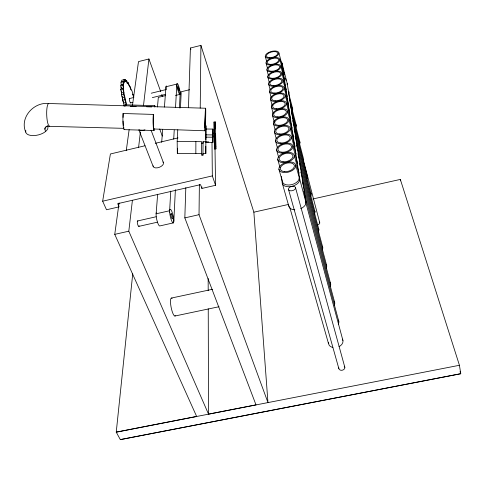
<?xml version="1.0" encoding="UTF-8"?>
<svg xmlns="http://www.w3.org/2000/svg" width="485" height="485" viewBox="0 0 485 485"><rect width="100%" height="100%" fill="white"/><g stroke="black" fill="none" stroke-linecap="round" stroke-linejoin="round"><path stroke-width="0.73" d="M201.536 153.593L177.328 153.369L177.183 141.444L201.627 141.687L201.524 155.188L202.948 155.2L202.954 153.612L205.798 153.636L205.804 146.27M205.882 139.656L205.925 129.01L212.909 129.083L212.885 142.396L205.846 142.323M205.798 153.636L205.943 125.7L205.901 129.386M195.843 153.545L195.879 141.626M212.776 135.855L212.885 142.396M212.873 134.369L212.866 133.272L212.848 133.636M205.937 141.729L203.063 141.699L203.057 143.275L201.614 143.257M215.007 148.64L215.564 185.306L201.899 188.435L201.912 186.937M202.948 155.2L203.063 141.699M188.459 107.658L190.423 48.015L200.917 45.384L253.861 212.181L267.956 402.544L199.032 214.685L199.371 184.452M200.22 108.113L200.917 45.384M212.873 134.733L212.836 135.842M212.8 132.981L212.909 129.083M332.831 347.43A7.39 5.517 -13.8 0 1 328.915 344.774L328.466 342.295M126.615 104.996L123.814 92.392L123.008 81.595L120.844 82.135L121.329 85.202L123.493 84.663L124.014 82.389L123.839 79.722L124.948 81.395L126.221 81.722L127.743 83.335L129.404 86.1L131.095 89.816L132.053 90.931L133.417 96.654M121.286 86.9L121.25 88.616L120.626 89.458L121.632 92.932L121.347 94.696L122.917 99.783M214.231 135.855L214.418 149.034L214.097 121.887L214.231 136.012M215.576 133.296L215.849 149.047L215.467 121.905L215.504 128.864M132.405 200.366L128.804 231.2L208.526 414.148L256.001 404.872L184.827 217.886L185.822 187.689M180.456 107.888L181.19 92.538L179.796 92.877M124.681 129.113A12.568 1.54 -88.8 0 1 122.996 115.03L123.081 113.502L153.308 114.411L153.236 115.939A12.561 1.103 -88.7 0 0 154.321 129.998M173.806 221.39L175.382 189.635M179.438 107.979L180.177 93.114M177.328 153.369L177.583 148.21M177.183 141.444L177.771 129.78M170.75 191.138L169.635 210.739L156.128 213.806L157.643 194.261M173.715 139.122L174.23 130.071M175.521 107.458L176.855 84.087L165.991 86.754L164.415 107.052M121.82 82.256L121.693 80.255L125.075 79.364L124.948 81.395L124.014 82.389L123.008 81.595M161.675 142.384L162.663 129.604M278.905 169.168L282.422 181.548L282.276 183.221L288.811 206.167A8.791 5.353 -15.2 0 0 294.813 209.817M157.461 106.997L158.334 97.364L165.664 95.569M287.138 84.693L287.241 83.547L281.912 62.917A7.275 3.443 -15.5 0 0 281.367 61.977M132.732 273.873L116.242 432.153L120.316 439.616L460.75 373.723L459.434 365.284L400.337 179.414L312.746 199.008M281.791 64.032L281.912 62.917L299.736 179.256L305.944 202.342A8.791 5.353 -15.2 0 1 300.706 208.653M138.558 147.725L140.401 131.932M143.481 105.609L148.925 58.982L138.492 61.601L132.429 105.724M459.434 365.284L116.242 432.153L196.649 416.457L114.751 234.358L119.067 202.948M126.264 150.599L129.137 129.659M126.136 104.893C125.36 101.238 124.627 97.74 123.536 94.157L123.814 92.392L122.808 88.919L123.42 88.076L122.681 84.693L120.51 85.233L121.25 88.616L123.42 88.076M118.407 207.028L106.5 209.762L102.662 201.19L110.398 153.975L144.954 145.767M125.215 80.795L126.627 80.449L126.221 81.722L125.075 79.364M131.095 89.816L130.265 86.53L129.404 86.1L128.392 82.796L127.743 83.335L126.627 80.449M47.215 125.566A11.404 5.602 -13.6 0 1 45.554 131.526L43.438 132.951A11.404 5.602 -13.6 0 1 30.967 135.46A11.404 5.602 -13.6 0 1 25.826 130.562M317.548 224.858L319.209 224.015A2.516 1.588 -14.2 0 0 319.269 222.039M126.985 83.141L128.392 82.796M120.626 89.458L122.808 88.919M123.814 92.392L121.632 92.932L121.438 90.768M121.347 94.696L123.536 94.157M125.476 105.675L124.021 106.027L123.675 103.014L122.499 100.334L122.462 97.849L124.645 97.315M129.543 98.54L133.884 97.473M151.235 93.217L166.422 89.489M122.499 100.334L124.687 99.795M125.864 102.474L123.675 103.014L123.22 101.074M130.641 102.923L132.811 102.396M152.326 97.618L165.337 94.436M179.838 92.108L189.593 89.719M175.534 95.448L179.862 94.393A5.693 0.94 75.9 0 0 178.638 86.021A5.693 0.94 75.9 0 0 177.001 86.172A5.693 0.94 75.9 0 0 179.862 94.393M155.248 143.317L178.043 137.904M102.662 201.19L212.333 175.897L212 142.693M137.528 220.966L156.17 216.746M138.892 226.362L157.528 222.16M184.827 217.886L199.032 214.685M114.751 234.358L128.804 231.2M173.418 222.87L159.977 225.895A7.026 1.576 77.4 0 1 157.152 221.136A7.026 1.576 77.4 0 1 156.285 212.86M253.861 212.181L288.454 204.44M171.508 298.032L212.521 289.278M174.897 316.026L219.026 306.732M120.316 439.616L460.75 373.723L460.065 371.558M205.598 108.234L48.742 103.505C33.774 101.759 19.467 117.637 25.717 132.072M123.566 128.337L47.391 126.276A3.85 3.116 15.6 0 0 44.887 129.216M122.681 84.693L123.493 84.663M205.901 134.854L212.927 134.927M205.901 137.14L212.951 137.213M205.846 141.869L208.659 141.899M214.455 146.415L215.886 146.428M214.412 148.798L215.837 148.81M214.109 122.093L215.473 122.105M125.033 106.13L124.997 104.79L154.745 105.688L154.933 106.239M130.235 106.282L136.182 106.464M146.585 106.779L151.793 106.936M205.003 130.762L204.931 130.52A11.276 0.315 -88.4 0 1 205.234 112.665A11.276 0.315 -88.4 0 1 205.719 114.272A11.276 0.315 -88.4 0 1 205.01 130.768L153.812 128.992A11.288 0.988 -88.7 0 1 153.375 115.375L153.308 114.411M124.287 129.634L154.036 130.52M49.64 126.13L49.003 125.87A11.325 2.461 88 0 1 46.675 113.66A11.325 2.461 88 0 1 48.742 103.511M132.702 94.235L133.793 96.194M124.997 104.79L125.257 105.342M119.11 206.871L117.709 203.658L200.547 184.627L201.899 188.435M295.795 165.294A8.681 4.971 -15.5 0 1 283.78 172.539A8.681 4.971 -15.5 0 1 282.494 163.985A8.681 4.971 -15.5 0 1 295.795 165.294L299.736 179.256A8.973 5.256 -15.4 0 1 291.721 186.392A3.631 2.152 -15.4 0 0 288.672 189.865A3.631 2.152 -15.4 0 0 294.037 189.993A3.631 2.152 -15.4 0 0 294.286 186.452L291.709 186.392A8.973 5.256 -15.4 0 1 282.276 183.221L281.439 176.479M138.898 129.962L153.205 166.555M151.047 130.15L163.409 162.59M159.698 129.022L162.329 136.073M148.925 58.982L160.741 91.677M161.772 94.514L162.542 96.648M212.333 175.897L215.564 185.306M212.557 131.95L213.018 133.345M213.94 136.127L214.631 138.213M190.423 48.015L190.896 49.452M289.563 206.646L328.448 343.41M277.723 159.401L279.984 167.398M288.472 189.326L338.815 368.485M276.577 149.95L278.626 157.219M274.395 131.92L276.22 138.461M275.468 140.796L277.505 148.064M272.34 114.981L274.364 122.275M273.352 123.323L275.171 129.859M271.364 106.888L273.17 113.441M269.484 91.398L271.291 97.964M295.541 187.731L344.829 367.297M270.412 99.025L272.212 105.566M267.714 76.775L269.296 82.559M268.587 83.978L270.181 89.798M265.24 56.315L266.732 61.831M266.041 62.947L267.411 68.003M266.865 69.767L268.447 75.581M294.334 155.564A8.542 4.808 -15.5 0 1 282.506 162.639A8.542 4.808 -15.5 0 1 281.264 154.363A8.542 4.808 -15.5 0 1 294.334 155.564L299.039 173.103M303.931 191.369L338.797 321.44M342.925 340.488L305.35 200.796L305.944 202.342L287.241 83.547M45.517 131.55L44.923 129.198A3.813 3.092 15.6 0 1 47.409 126.276M292.922 146.149A8.409 4.656 -15.5 0 1 281.27 153.06A8.409 4.656 -15.5 0 1 280.069 145.045A8.409 4.656 -15.5 0 1 292.922 146.149L297.608 163.7M302.488 181.972L334.711 302.604M288.939 119.637A8.021 4.238 -15.5 0 1 277.802 126.094A8.021 4.238 -15.5 0 1 276.711 118.801A8.021 4.238 -15.5 0 1 288.939 119.637L293.577 137.158M298.014 153.945L322.737 247.38M290.224 128.198A8.148 4.371 -15.5 0 1 278.923 134.806A8.148 4.371 -15.5 0 1 277.796 127.282A8.148 4.371 -15.5 0 1 290.224 128.198L295.074 146.47M299.536 163.275L326.684 265.58M291.552 137.037A8.275 4.51 -15.5 0 1 280.081 143.784A8.275 4.51 -15.5 0 1 278.911 136.024A8.275 4.51 -15.5 0 1 291.552 137.037L296.032 153.848M300.894 172.126L330.673 283.986M286.483 103.275A7.784 3.989 -15.5 0 1 275.662 109.458A7.784 3.989 -15.5 0 1 274.631 102.596A7.784 3.989 -15.5 0 1 286.483 103.275L290.715 119.377M295.147 136.206L314.977 211.593M287.69 111.332A7.905 4.11 -15.5 0 1 276.717 117.649A7.905 4.11 -15.5 0 1 275.656 110.574A7.905 4.11 -15.5 0 1 287.69 111.332L292.115 128.095M296.535 144.851L318.833 229.387M283.058 80.474A7.457 3.656 -15.5 0 1 272.685 86.288A7.457 3.656 -15.5 0 1 271.739 79.995A7.457 3.656 -15.5 0 1 283.058 80.474L287.253 96.545M291.261 111.889L303.652 159.383A6.99 3.971 -15 0 1 303.592 160.456M303.446 160.438L319.736 222.748M284.168 87.852A7.566 3.759 -15.5 0 1 273.649 93.787A7.566 3.759 -15.5 0 1 272.673 87.312A7.566 3.759 -15.5 0 1 284.168 87.852L288.733 105.312M292.728 120.583L307.387 176.595M285.307 95.448A7.675 3.874 -15.5 0 1 274.643 101.51A7.675 3.874 -15.5 0 1 273.643 94.842A7.675 3.874 -15.5 0 1 285.307 95.448L289.709 112.241M294.116 129.028L311.158 193.994M279.912 59.54A7.154 3.359 -15.5 0 1 269.951 65.026A7.154 3.359 -15.5 0 1 269.078 59.231A7.154 3.359 -15.5 0 1 279.912 59.54L283.864 74.769M288.375 92.18L292.697 108.864M280.93 66.324A7.251 3.456 -15.5 0 1 270.836 71.913A7.251 3.456 -15.5 0 1 269.945 65.966A7.251 3.456 -15.5 0 1 280.93 66.324L284.731 80.94M289.284 98.479L296.311 125.518M281.979 73.296A7.354 3.553 -15.5 0 1 271.745 79A7.354 3.553 -15.5 0 1 270.83 72.883A7.354 3.553 -15.5 0 1 281.979 73.296L286.332 90.016M290.309 105.281L299.96 142.36M278.923 52.938A7.057 3.274 -15.6 0 1 269.09 58.315A7.057 3.274 -15.6 0 1 268.241 52.683A7.057 3.274 -15.6 0 1 278.923 52.938L282.894 68.306M284.004 72.58L284.556 74.72M285.477 78.279L286.029 80.419M400.337 179.414L400.592 180.814M122.153 96.006L122.462 97.849M288.617 204.67L288.811 206.167M123.081 113.502L123.184 114.472A11.294 1.382 -88.8 0 0 123.087 117.443M154.745 105.688L154.763 107.021M208.156 278.511L208.192 290.636M208.241 308.818L208.526 414.148M338.312 320.124A7.348 5.347 -14 0 1 338.294 324.283M342.428 339.13A7.39 5.517 -13.8 0 1 341.476 344.786L340.118 345.963A7.39 5.517 -13.8 0 1 339.033 346.599M295.929 124.627A6.917 3.698 -15.2 0 1 295.704 127.573M292.322 108.003A6.875 3.565 -15.2 0 1 292.085 110.853M288.757 91.562A6.838 3.437 -15.3 0 1 289.036 93.326M334.238 301.33A7.305 5.177 -14.1 0 1 334.195 305.368M330.206 282.755A7.263 5.02 -14.3 0 1 330.152 286.671M326.229 264.392A7.226 4.862 -14.4 0 1 326.15 268.193M322.289 246.228A7.184 4.704 -14.5 0 1 322.192 249.914M318.396 228.271A7.142 4.553 -14.6 0 1 318.281 231.848M314.547 210.52A7.105 4.401 -14.7 0 1 314.413 213.982M310.739 192.957A7.063 4.256 -14.8 0 1 310.588 196.316M306.975 175.594A7.026 4.11 -14.9 0 1 306.805 178.844M299.572 141.432A6.954 3.831 -15.1 0 1 299.36 144.475M299.148 177.746A8.591 5.02 -15.4 0 1 291.485 184.688A8.591 5.02 -15.4 0 1 282.422 181.548M344.223 366.205A3.068 2.364 -13.5 0 1 342.604 370.134A3.068 2.364 -13.5 0 1 338.815 367.86M175.382 315.68A9.16 2.073 78.8 0 1 171.084 307.096A9.16 2.073 78.8 0 1 172.114 298.342M130.817 102.602A2.261 0.503 75.5 0 1 129.659 101.068A2.261 0.503 75.5 0 1 129.695 98.6M166.112 88.803A5.687 1.012 75.8 0 1 166.64 86.178M139.104 225.761A2.801 0.697 77.4 0 1 138.189 225.755A2.801 0.697 77.4 0 1 137.31 222.282A2.801 0.697 77.4 0 1 137.922 221.099M162.942 161.966A5.474 2.904 -20.8 0 1 159.419 167.27A5.474 2.904 -20.8 0 1 153.102 165.791M144.973 129.816A5.65 2.777 -20.5 0 1 139.074 129.859M123.96 128.107A11.294 1.382 -88.8 0 1 123.639 127.094M123.378 125.385A11.294 1.382 -88.8 0 1 123.105 121.092M154.333 128.737A11.288 0.988 -88.7 0 1 154.066 129.246M204.973 124.051L205.076 128.016L205.525 110.998L204.973 124.051M284.362 171.648A7.239 4.141 -15.5 0 0 294.383 165.615A7.239 4.141 -15.5 0 0 283.307 164.512A7.239 4.141 -15.5 0 0 284.362 171.648M281.84 152.223A7.008 3.88 -15.5 0 0 291.558 146.47A7.008 3.88 -15.5 0 0 280.851 145.536A7.008 3.88 -15.5 0 0 281.84 152.223M283.076 161.772A7.117 4.007 -15.5 0 0 292.946 155.885A7.117 4.007 -15.5 0 0 282.058 154.873A7.117 4.007 -15.5 0 0 283.076 161.772M270.448 64.39A5.959 2.801 -15.5 0 0 278.754 59.825A5.959 2.801 -15.5 0 0 269.733 59.564A5.959 2.801 -15.5 0 0 270.448 64.39M269.581 57.697A5.881 2.728 -15.6 0 0 277.778 53.217A5.881 2.728 -15.6 0 0 268.884 52.998A5.881 2.728 -15.6 0 0 269.581 57.697M280.639 142.972A6.893 3.759 -15.5 0 0 290.212 137.346A6.893 3.759 -15.5 0 0 279.681 136.497A6.893 3.759 -15.5 0 0 280.639 142.972M279.475 134.005A6.79 3.644 -15.5 0 0 288.902 128.513A6.79 3.644 -15.5 0 0 278.548 127.737A6.79 3.644 -15.5 0 0 279.475 134.005M278.348 125.324A6.687 3.528 -15.5 0 0 287.635 119.947A6.687 3.528 -15.5 0 0 277.45 119.237A6.687 3.528 -15.5 0 0 278.348 125.324M277.256 116.897A6.584 3.425 -15.5 0 0 286.411 111.635A6.584 3.425 -15.5 0 0 276.383 110.998A6.584 3.425 -15.5 0 0 277.256 116.897M272.255 78.34A6.129 2.958 -15.5 0 0 280.791 73.587A6.129 2.958 -15.5 0 0 271.503 73.235A6.129 2.958 -15.5 0 0 272.255 78.34M276.195 108.725A6.487 3.322 -15.5 0 0 285.222 103.572A6.487 3.322 -15.5 0 0 275.353 103.002A6.487 3.322 -15.5 0 0 276.195 108.725M275.171 100.795A6.396 3.225 -15.5 0 0 284.064 95.751A6.396 3.225 -15.5 0 0 274.346 95.236A6.396 3.225 -15.5 0 0 275.171 100.795M274.171 93.09A6.305 3.134 -15.5 0 0 282.943 88.149A6.305 3.134 -15.5 0 0 273.37 87.688A6.305 3.134 -15.5 0 0 274.171 93.09M273.2 85.609A6.214 3.043 -15.5 0 0 281.852 80.765A6.214 3.043 -15.5 0 0 272.424 80.358A6.214 3.043 -15.5 0 0 273.2 85.609M271.339 71.265A6.044 2.88 -15.5 0 0 279.76 66.609A6.044 2.88 -15.5 0 0 270.606 66.306A6.044 2.88 -15.5 0 0 271.339 71.265M177.904 87.785A2.279 0.376 75.9 0 0 179.05 91.077A2.279 0.376 75.9 0 0 178.565 87.736A2.279 0.376 75.9 0 0 177.904 87.785M169.647 212.121A7.039 1.467 77.4 0 0 173.042 222.942A7.039 1.467 77.4 0 0 172.466 213.218A7.039 1.467 77.4 0 0 169.647 212.121M170.902 214.491A2.813 0.588 77.4 0 0 172.254 218.826A2.813 0.588 77.4 0 0 172.036 214.952A2.813 0.588 77.4 0 0 170.902 214.491"/></g></svg>
